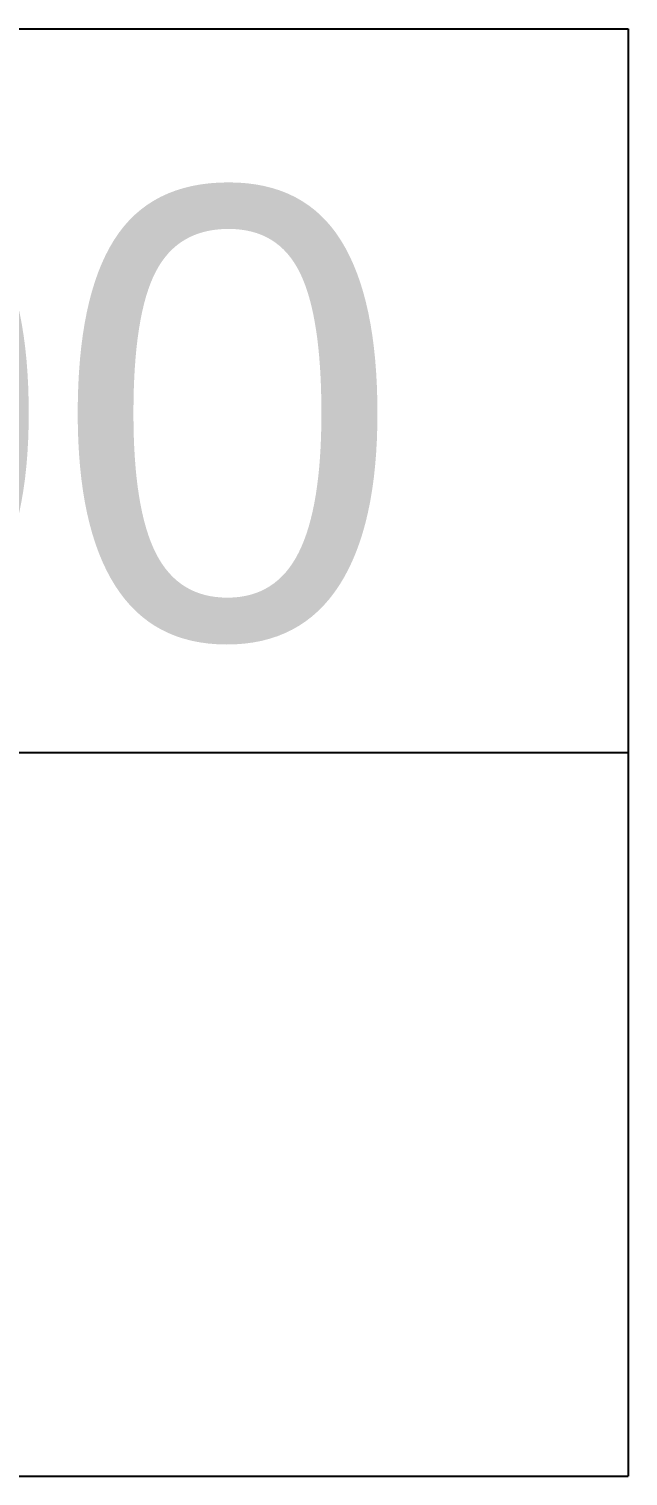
# Model space of a CAD drawing. Header units: millimetres. Extents: x -920231 to -841213, y -17301 to 22361.
# Drawn here: x -874787 to -874387, y 189 to 1156 of the extents above; entities that cross this region are included whole.
import ezdxf

# ---------------------------------------------------------------- set-up
doc = ezdxf.new("R2010")
doc.units = ezdxf.units.MM
doc.layers.add('A-ROOM-IDEN', color=3, linetype='Continuous', lineweight=25)
doc.layers.add('A-ROOM-LINE', color=3, linetype='Continuous', lineweight=25)
doc.styles.add('Arial_2', font='arial.ttf', dxfattribs={"height": 300})

# ---------------------------------------------------------------- blocks, each defined once
blk = doc.blocks.new('DPA_Room Tag Box - Standard-4486259-4230-01 ENLARGED MULTI-PURPOSE LEVEL - REFLECTED CEILING PLAN - SHEET 1')
at = {"layer": 'A-ROOM-LINE'}
for p, q in [((-17.5, -2.9357), (17.5, -2.9357)), ((17.5, -2.9357), (17.5, -12.6036)), ((-17.5, -7.7697), (17.5, -7.7697)), ((-17.5, -12.6036), (17.5, -12.6036))]:
    blk.add_line(p, q, dxfattribs=at)

msp = doc.modelspace()

# ---------------------------------------------------------------- block references
at = {"layer": 'A-ROOM-IDEN', "xscale": 99.99999999999993, "yscale": 99.99999999999993, "zscale": 99.99999999999993}
msp.add_blockref('DPA_Room Tag Box - Standard-4486259-4230-01 ENLARGED MULTI-PURPOSE LEVEL - REFLECTED CEILING PLAN - SHEET 1', (-876136.96, 1449.44), dxfattribs=at)

# ---------------------------------------------------------------- texts
at = {"layer": 'A-ROOM-IDEN', "lineweight": 9, "insert": (-875446.37, 1048.88), "char_height": 300, "width": 1114.3456, "attachment_point": 1, "style": 'Arial_2'}
msp.add_mtext('C-00', dxfattribs=at)

doc.saveas('drawing.dxf')
